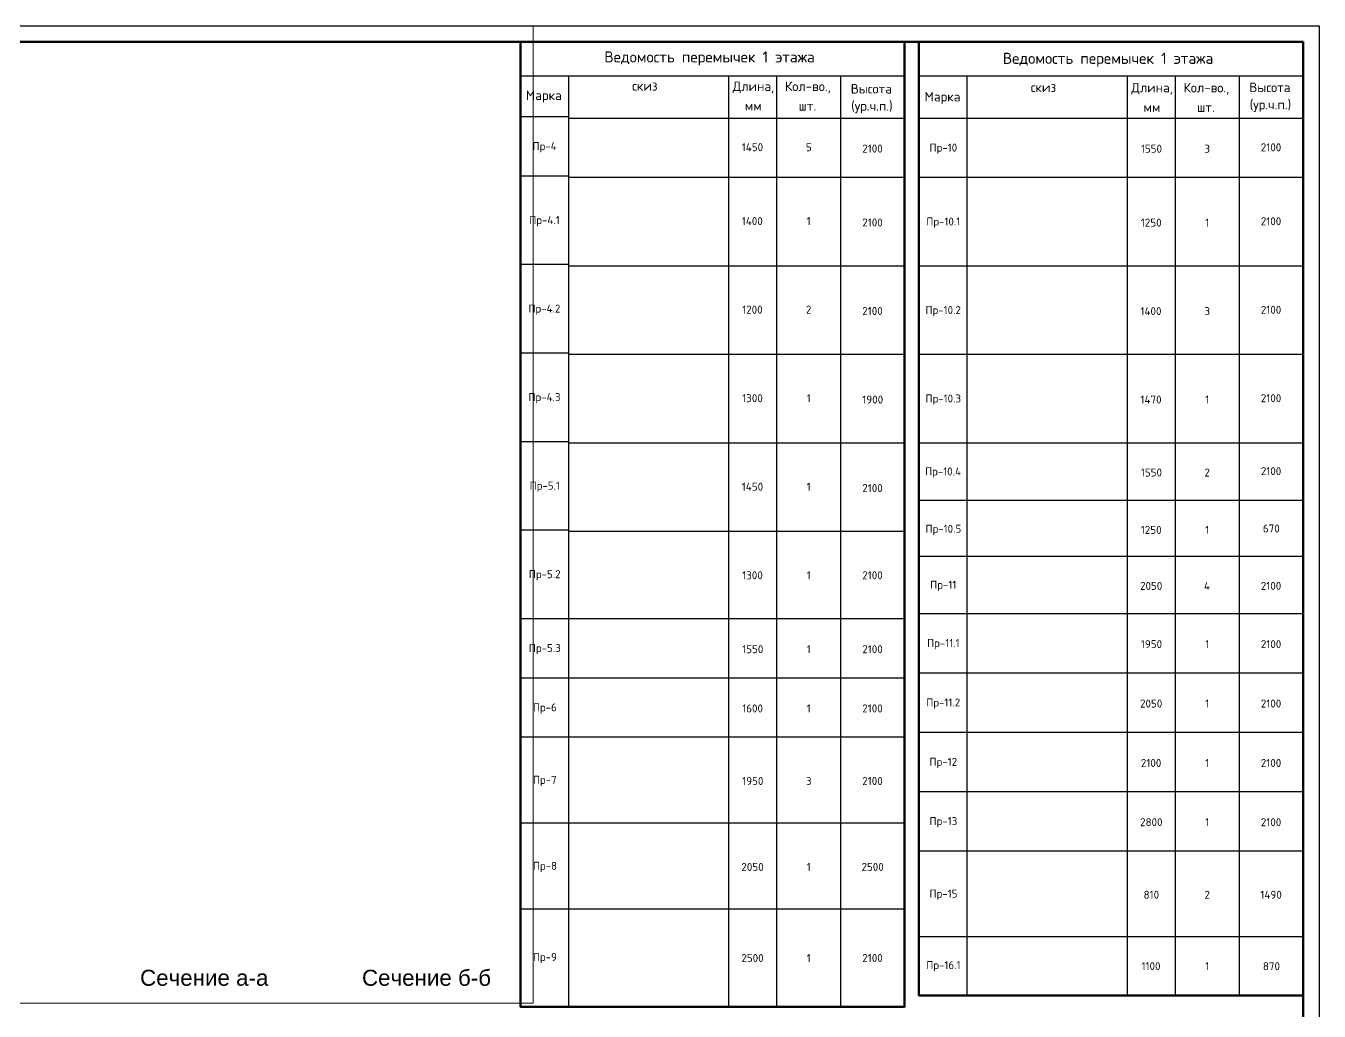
# Model space of a CAD drawing. Header units: millimetres. Extents: x -84737 to 172119, y -43083 to 59399.
# Drawn here: x 43743 to 84132, y -14452 to 16309 of the extents above; entities that cross this region are included whole.
import ezdxf

# ---------------------------------------------------------------- set-up
doc = ezdxf.new("R2010")
doc.units = ezdxf.units.MM
for name, color, linetype in [('PDF _Видовые экраны', 7, 'Continuous'), ('PDF _Линии', 7, 'Continuous'), ('PDF _Основные надписи', 7, 'Continuous'), ('PDF _Текст', 7, 'Continuous')]:
    doc.layers.add(name, color=color, linetype=linetype)
doc.styles.add('PDF GOSTCommon', font='arial.ttf')
doc.styles.add('PDF ISOCPEUR', font='isocpeur.ttf')

msp = doc.modelspace()

# ---------------------------------------------------------------- linework, layer by layer
at = {"layer": 'PDF _Видовые экраны', "lineweight": 0}
msp.add_lwpolyline([(2554.5135200195, 16308.67481580789), (2554.5135200195, -14199.90925621321), (59588.25199682543, -14199.90925621321), (59588.25199682543, 16308.67481580789)], dxfattribs=at)
at = {"layer": 'PDF _Линии', "lineweight": 50}
for points in [[(59186.09916113209, 14750.86172596417), (59186.09916113209, 15809.1586619993), (71187.1864157706, 15809.1586619993), (71187.1864157706, 14750.86172596417), (71187.1864157706, -14314.20532530501), (59186.09916113209, -14314.20532530501)], [(71635.90431664951, 14750.86172596417), (71635.90431664951, 15809.1586619993), (83632.75838354389, 15809.1586619993), (83632.75838354389, 14750.86172596417), (83632.75838354389, -13962.85074254134), (71635.90431664951, -13962.85074254134)]]:
    msp.add_lwpolyline(points, close=True, dxfattribs=at)
at = {"layer": 'PDF _Линии', "lineweight": 25}
for points in [[(59186.09916113209, 14750.86172596417), (71187.1864157706, 14750.86172596417)], [(71635.90431664951, 14750.86172596417), (83632.75838354389, 14750.86172596417)], [(60688.88081030199, 13464.4870369027), (59186.09916113209, 13464.4870369027)], [(73134.45277807528, 13421.64077430402), (71635.90431664951, 13421.64077430402)], [(60688.88081030199, 11618.81718045742), (59186.09916113209, 11618.81718045742)], [(73134.45277807528, 11571.73773011459), (71635.90431664951, 11571.73773011459)], [(60688.88081030199, 8854.545583533618), (59186.09916113209, 8854.545583533618)], [(73134.45277807528, 8807.4661331908), (71635.90431664951, 8807.4661331908)], [(60688.88081030199, 6090.273986609827), (59186.09916113209, 6090.273986609827)], [(73134.45277807528, 6047.427724011141), (71635.90431664951, 6047.427724011141)], [(60688.88081030199, 3326.002389686037), (59186.09916113209, 3326.002389686037)], [(73134.45277807528, 3283.15612708735), (71635.90431664951, 3283.15612708735)], [(73134.45277807528, 1492.517711315886), (71635.90431664951, 1492.517711315886)], [(60688.88081030199, 561.7307927622387), (59186.09916113209, 561.7307927622387)], [(73134.45277807528, -255.2744418568909), (71635.90431664951, -255.2744418568909)], [(60688.88081030199, -2202.540804161552), (59186.09916113209, -2202.540804161552)], [(73134.45277807528, -2045.912857628347), (71635.90431664951, -2045.912857628347)], [(73134.45277807528, -3900.049089561922), (71635.90431664951, -3900.049089561922)], [(60688.88081030199, -4052.44384835098), (59186.09916113209, -4052.44384835098)], [(60688.88081030199, -5902.346892540416), (59186.09916113209, -5902.346892540416)], [(73134.45277807528, -5749.952133751358), (71635.90431664951, -5749.952133751358)], [(73134.45277807528, -7604.088365684926), (71635.90431664951, -7604.088365684926)], [(60688.88081030199, -8581.954734581399), (59186.09916113209, -8581.954734581399)], [(73134.45277807528, -9453.991409874354), (71635.90431664951, -9453.991409874354)], [(60688.88081030199, -11265.79576436652), (59186.09916113209, -11265.79576436652)], [(73134.45277807528, -12129.36606417119), (71635.90431664951, -12129.36606417119)]]:
    msp.add_lwpolyline(points, dxfattribs=at)
at = {"layer": 'PDF _Линии', "lineweight": 30}
for points in [[(60688.88081030199, 14750.86172596417), (60688.88081030199, 14086.25125013408), (60688.88081030199, 13421.64077430402), (60688.88081030199, 11575.97091785874), (60688.88081030199, 8811.699320934931), (60688.88081030199, 6047.427724011141), (60688.88081030199, 3283.15612708735), (60688.88081030199, 518.884530163552), (60688.88081030199, -2245.387066760239), (60688.88081030199, -4095.290110949667), (60688.88081030199, -5945.193155139103), (60688.88081030199, -8624.800997180086), (60688.88081030199, -11308.64202696521), (60688.88081030199, -14314.20532530501)], [(65688.275536132, 14750.86172596417), (65688.275536132, 14086.25125013408), (65688.275536132, 13421.64077430402), (65688.275536132, 11575.97091785874), (65688.275536132, 8811.699320934931), (65688.275536132, 6047.427724011141), (65688.275536132, 3283.15612708735), (65688.275536132, 518.884530163552), (65688.275536132, -2245.387066760239), (65688.275536132, -4095.290110949667), (65688.275536132, -5945.193155139103), (65688.275536132, -8624.800997180086), (65688.275536132, -11308.64202696521), (65688.275536132, -14314.20532530501)], [(67186.82399755777, 14750.86172596417), (67186.82399755777, 14086.25125013408), (67186.82399755777, 13421.64077430402), (67186.82399755777, 11575.97091785874), (67186.82399755777, 8811.699320934931), (67186.82399755777, 6047.427724011141), (67186.82399755777, 3283.15612708735), (67186.82399755777, 518.884530163552), (67186.82399755777, -2245.387066760239), (67186.82399755777, -4095.290110949667), (67186.82399755777, -5945.193155139103), (67186.82399755777, -8624.800997180086), (67186.82399755777, -11308.64202696521), (67186.82399755777, -14314.20532530501)], [(69189.12180053626, 14750.86172596417), (69189.12180053626, 14086.25125013408), (69189.12180053626, 13421.64077430402), (69189.12180053626, 11575.97091785874), (69189.12180053626, 8811.699320934931), (69189.12180053626, 6047.427724011141), (69189.12180053626, 3283.15612708735), (69189.12180053626, 518.884530163552), (69189.12180053626, -2245.387066760239), (69189.12180053626, -4095.290110949667), (69189.12180053626, -5945.193155139103), (69189.12180053626, -8624.800997180086), (69189.12180053626, -11308.64202696521), (69189.12180053626, -14314.20532530501)], [(73134.45277807528, 14750.86172596417), (73134.45277807528, 14086.25125013408), (73134.45277807528, 13421.64077430402), (73134.45277807528, 11571.73773011459), (73134.45277807528, 8807.4661331908), (73134.45277807528, 6047.427724011141), (73134.45277807528, 3283.15612708735), (73134.45277807528, 1492.517711315886), (73134.45277807528, -298.1207044555777), (73134.45277807528, -2088.759120227034), (73134.45277807528, -3942.895352160609), (73134.45277807528, -5792.798396350045), (73134.45277807528, -7646.934628283612), (73134.45277807528, -9496.83767247304), (73134.45277807528, -12172.21232676988), (73134.45277807528, -13962.85074254134)], [(78133.84750390529, 14750.86172596417), (78133.84750390529, 14086.25125013408), (78133.84750390529, 13421.64077430402), (78133.84750390529, 11571.73773011459), (78133.84750390529, 8807.4661331908), (78133.84750390529, 6047.427724011141), (78133.84750390529, 3283.15612708735), (78133.84750390529, 1492.517711315886), (78133.84750390529, -298.1207044555777), (78133.84750390529, -2088.759120227034), (78133.84750390529, -3942.895352160609), (78133.84750390529, -5792.798396350045), (78133.84750390529, -7646.934628283612), (78133.84750390529, -9496.83767247304), (78133.84750390529, -12172.21232676988), (78133.84750390529, -13962.85074254134)], [(79636.62915307519, 14750.86172596417), (79636.62915307519, 14086.25125013408), (79636.62915307519, 13421.64077430402), (79636.62915307519, 11571.73773011459), (79636.62915307519, 8807.4661331908), (79636.62915307519, 6047.427724011141), (79636.62915307519, 3283.15612708735), (79636.62915307519, 1492.517711315886), (79636.62915307519, -298.1207044555777), (79636.62915307519, -2088.759120227034), (79636.62915307519, -3942.895352160609), (79636.62915307519, -5792.798396350045), (79636.62915307519, -7646.934628283612), (79636.62915307519, -9496.83767247304), (79636.62915307519, -12172.21232676988), (79636.62915307519, -13962.85074254134)], [(81634.69376830953, 14750.86172596417), (81634.69376830953, 14086.25125013408), (81634.69376830953, 13421.64077430402), (81634.69376830953, 11571.73773011459), (81634.69376830953, 8807.4661331908), (81634.69376830953, 6047.427724011141), (81634.69376830953, 3283.15612708735), (81634.69376830953, 1492.517711315886), (81634.69376830953, -298.1207044555777), (81634.69376830953, -2088.759120227034), (81634.69376830953, -3942.895352160609), (81634.69376830953, -5792.798396350045), (81634.69376830953, -7646.934628283612), (81634.69376830953, -9496.83767247304), (81634.69376830953, -12172.21232676988), (81634.69376830953, -13962.85074254134)], [(71187.1864157706, 13421.64077430402), (69189.12180053626, 13421.64077430402), (67186.82399755777, 13421.64077430402), (65688.275536132, 13421.64077430402), (60688.88081030199, 13421.64077430402)], [(83632.75838354389, 13421.64077430402), (81634.69376830953, 13421.64077430402), (79636.62915307519, 13421.64077430402), (78133.84750390529, 13421.64077430402), (73134.45277807528, 13421.64077430402)], [(71187.1864157706, 11575.97091785874), (69189.12180053626, 11575.97091785874), (67186.82399755777, 11575.97091785874), (65688.275536132, 11575.97091785874), (60688.88081030199, 11575.97091785874)], [(83632.75838354389, 11571.73773011459), (81634.69376830953, 11571.73773011459), (79636.62915307519, 11571.73773011459), (78133.84750390529, 11571.73773011459), (73134.45277807528, 11571.73773011459)], [(71187.1864157706, 8811.699320934931), (69189.12180053626, 8811.699320934931), (67186.82399755777, 8811.699320934931), (65688.275536132, 8811.699320934931), (60688.88081030199, 8811.699320934931)], [(83632.75838354389, 8807.4661331908), (81634.69376830953, 8807.4661331908), (79636.62915307519, 8807.4661331908), (78133.84750390529, 8807.4661331908), (73134.45277807528, 8807.4661331908)], [(71187.1864157706, 6047.427724011141), (69189.12180053626, 6047.427724011141), (67186.82399755777, 6047.427724011141), (65688.275536132, 6047.427724011141), (60688.88081030199, 6047.427724011141)], [(83632.75838354389, 6047.427724011141), (81634.69376830953, 6047.427724011141), (79636.62915307519, 6047.427724011141), (78133.84750390529, 6047.427724011141), (73134.45277807528, 6047.427724011141)], [(71187.1864157706, 3283.15612708735), (69189.12180053626, 3283.15612708735), (67186.82399755777, 3283.15612708735), (65688.275536132, 3283.15612708735), (60688.88081030199, 3283.15612708735)], [(83632.75838354389, 3283.15612708735), (81634.69376830953, 3283.15612708735), (79636.62915307519, 3283.15612708735), (78133.84750390529, 3283.15612708735), (73134.45277807528, 3283.15612708735)], [(83632.75838354389, 1492.517711315886), (81634.69376830953, 1492.517711315886), (79636.62915307519, 1492.517711315886), (78133.84750390529, 1492.517711315886), (73134.45277807528, 1492.517711315886)], [(71187.1864157706, 518.884530163552), (69189.12180053626, 518.884530163552), (67186.82399755777, 518.884530163552), (65688.275536132, 518.884530163552), (60688.88081030199, 518.884530163552)], [(83632.75838354389, -255.2744418568909), (81634.69376830953, -255.2744418568909), (79636.62915307519, -255.2744418568909), (78133.84750390529, -255.2744418568909), (73134.45277807528, -255.2744418568909)], [(71187.1864157706, -2202.540804161552), (69189.12180053626, -2202.540804161552), (67186.82399755777, -2202.540804161552), (65688.275536132, -2202.540804161552), (60688.88081030199, -2202.540804161552)], [(83632.75838354389, -2045.912857628347), (81634.69376830953, -2045.912857628347), (79636.62915307519, -2045.912857628347), (78133.84750390529, -2045.912857628347), (73134.45277807528, -2045.912857628347)], [(83632.75838354389, -3900.049089561922), (81634.69376830953, -3900.049089561922), (79636.62915307519, -3900.049089561922), (78133.84750390529, -3900.049089561922), (73134.45277807528, -3900.049089561922)], [(71187.1864157706, -4052.44384835098), (69189.12180053626, -4052.44384835098), (67186.82399755777, -4052.44384835098), (65688.275536132, -4052.44384835098), (60688.88081030199, -4052.44384835098)], [(71187.1864157706, -5902.346892540416), (69189.12180053626, -5902.346892540416), (67186.82399755777, -5902.346892540416), (65688.275536132, -5902.346892540416), (60688.88081030199, -5902.346892540416)], [(83632.75838354389, -5749.952133751358), (81634.69376830953, -5749.952133751358), (79636.62915307519, -5749.952133751358), (78133.84750390529, -5749.952133751358), (73134.45277807528, -5749.952133751358)], [(83632.75838354389, -7604.088365684926), (81634.69376830953, -7604.088365684926), (79636.62915307519, -7604.088365684926), (78133.84750390529, -7604.088365684926), (73134.45277807528, -7604.088365684926)], [(71187.1864157706, -8581.954734581399), (69189.12180053626, -8581.954734581399), (67186.82399755777, -8581.954734581399), (65688.275536132, -8581.954734581399), (60688.88081030199, -8581.954734581399)], [(83632.75838354389, -9453.991409874354), (81634.69376830953, -9453.991409874354), (79636.62915307519, -9453.991409874354), (78133.84750390529, -9453.991409874354), (73134.45277807528, -9453.991409874354)], [(71187.1864157706, -11265.79576436652), (69189.12180053626, -11265.79576436652), (67186.82399755777, -11265.79576436652), (65688.275536132, -11265.79576436652), (60688.88081030199, -11265.79576436652)], [(83632.75838354389, -12129.36606417119), (81634.69376830953, -12129.36606417119), (79636.62915307519, -12129.36606417119), (78133.84750390529, -12129.36606417119), (73134.45277807528, -12129.36606417119)]]:
    msp.add_lwpolyline(points, dxfattribs=at)
at = {"layer": 'PDF _Основные надписи', "lineweight": 25}
msp.add_lwpolyline([(84132.27453735248, 16308.67481580789), (84132.27453735248, -43082.94923448435), (40, -43082.94923448435), (40, 16308.67481580789)], close=True, dxfattribs=at)
at = {"layer": 'PDF _Основные надписи', "lineweight": 60}
msp.add_lwpolyline([(83632.75838354389, 15809.1586619993), (83632.75838354389, -42583.43308067576), (2038.064615234351, -42583.43308067576), (2038.064615234351, 15809.1586619993)], close=True, dxfattribs=at)

# ---------------------------------------------------------------- texts
at = {"layer": 'PDF _Текст', "attachment_point": 4}
for s, insert, char_height, style in [('Ведомость перемычек 1 этажа', (61808.9530039055, 15291.33794071128), 346.3163154584126, 'PDF ISOCPEUR'), ('Ведомость перемычек 1 этажа', (74255.03312646392, 15248.49167811259), 346.3163154584126, 'PDF ISOCPEUR'), ('скиз', (62676.79524902267, 14434.38872550133), 296.8425065427982, 'PDF ISOCPEUR'), ('Длина,', (65817.94544067302, 14387.82366031577), 296.8425065427982, 'PDF ISOCPEUR'), ('Кол-во.,', (67452.02481225503, 14387.82366031577), 296.8425065427982, 'PDF ISOCPEUR'), ('скиз', (75122.8753715811, 14391.54246290264), 296.8425065427982, 'PDF ISOCPEUR'), ('Марка', (59357.83825292896, 14099.95397452477), 296.8425065427982, 'PDF ISOCPEUR'), ('Высота', (69505.20268969641, 14344.97739771708), 296.8425065427982, 'PDF ISOCPEUR'), ('Марка', (71808.15156323154, 14057.10771192608), 296.8425065427982, 'PDF ISOCPEUR'), ('Длина,', (78268.2587509756, 14344.97739771708), 296.8425065427982, 'PDF ISOCPEUR'), ('Кол-во.,', (79898.10062841699, 14344.97739771708), 296.8425065427982, 'PDF ISOCPEUR'), ('Высота', (81951.27850585837, 14387.82366031577), 296.8425065427982, 'PDF ISOCPEUR'), ('мм', (66198.9495632316, 13812.08428873376), 296.8425065427982, 'PDF ISOCPEUR'), ('шт.', (67875.36081225502, 13812.08428873376), 296.8425065427982, 'PDF ISOCPEUR'), ('(ур.ч.п.)', (69517.90225292883, 13769.23802613507), 296.8425065427982, 'PDF ISOCPEUR'), ('мм', (78649.26287353419, 13769.23802613507), 296.8425065427982, 'PDF ISOCPEUR'), ('шт.', (80321.43662841698, 13769.23802613507), 296.8425065427982, 'PDF ISOCPEUR'), ('(ур.ч.п.)', (81963.98237548728, 13812.08428873376), 296.8425065427982, 'PDF ISOCPEUR'), ('Пр-4', (59565.27306518481, 12520.54215311365), 249.9909524434774, 'PDF ISOCPEUR'), ('1450', (66101.5819387199, 12520.54215311365), 249.9909524434774, 'PDF ISOCPEUR'), ('5', (68103.96156323158, 12520.54215311365), 249.9909524434774, 'PDF ISOCPEUR'), ('2100', (69865.03656713781, 12477.69589051497), 249.9909524434774, 'PDF ISOCPEUR'), ('Пр-10', (71964.78381616122, 12473.46054957258), 249.9909524434774, 'PDF ISOCPEUR'), ('1550', (78564.5905058584, 12473.46054957258), 249.9909524434774, 'PDF ISOCPEUR'), ('3', (80550.03737939354, 12473.46054957258), 249.9909524434774, 'PDF ISOCPEUR'), ('2100', (82311.11238329977, 12516.30681217127), 249.9909524434774, 'PDF ISOCPEUR'), ('Пр-4.1', (59463.67225292895, 10213.36439823087), 249.9909524434774, 'PDF ISOCPEUR'), ('1400', (66101.5819387199, 10213.36439823087), 249.9909524434774, 'PDF ISOCPEUR'), ('1', (68129.36068969642, 10213.36439823087), 249.9909524434774, 'PDF ISOCPEUR'), ('2100', (69865.03656713781, 10170.51813563218), 249.9909524434774, 'PDF ISOCPEUR'), ('Пр-10.1', (71863.18300390536, 10166.2827946898), 249.9909524434774, 'PDF ISOCPEUR'), ('1250', (78564.5905058584, 10166.2827946898), 249.9909524434774, 'PDF ISOCPEUR'), ('1', (80575.4365058584, 10166.2827946898), 249.9909524434774, 'PDF ISOCPEUR'), ('2100', (82311.11238329977, 10209.12905728848), 249.9909524434774, 'PDF ISOCPEUR'), ('Пр-4.2', (59438.2731264641, 7448.976528602005), 249.9909524434774, 'PDF ISOCPEUR'), ('1200', (66114.28150195231, 7448.976528602005), 249.9909524434774, 'PDF ISOCPEUR'), ('2', (68103.96156323158, 7448.976528602005), 249.9909524434774, 'PDF ISOCPEUR'), ('2100', (69865.03656713781, 7406.130266003318), 249.9909524434774, 'PDF ISOCPEUR'), ('Пр-10.2', (71837.78387744052, 7401.894925060929), 249.9909524434774, 'PDF ISOCPEUR'), ('1400', (78551.89524902248, 7401.894925060929), 249.9909524434774, 'PDF ISOCPEUR'), ('3', (80550.03737939354, 7401.894925060929), 249.9909524434774, 'PDF ISOCPEUR'), ('2100', (82311.11238329977, 7444.741187659616), 249.9909524434774, 'PDF ISOCPEUR'), ('Пр-4.3', (59438.2731264641, 4684.590812171373), 249.9909524434774, 'PDF ISOCPEUR'), ('1300', (66114.28150195231, 4684.590812171373), 249.9909524434774, 'PDF ISOCPEUR'), ('1', (68129.36068969642, 4684.590812171373), 249.9909524434774, 'PDF ISOCPEUR'), ('1900', (69865.03656713781, 4641.744549572686), 249.9909524434774, 'PDF ISOCPEUR'), ('Пр-10.3', (71837.78387744052, 4641.744549572686), 249.9909524434774, 'PDF ISOCPEUR'), ('1470', (78551.89524902248, 4641.744549572686), 249.9909524434774, 'PDF ISOCPEUR'), ('1', (80575.4365058584, 4641.744549572686), 249.9909524434774, 'PDF ISOCPEUR'), ('2100', (82311.11238329977, 4684.590812171373), 249.9909524434774, 'PDF ISOCPEUR'), ('Пр-10.4', (71825.0843142081, 2364.201262097122), 249.9909524434774, 'PDF ISOCPEUR'), ('1550', (78564.5905058584, 2364.201262097122), 249.9909524434774, 'PDF ISOCPEUR'), ('2', (80550.03737939354, 2364.201262097122), 249.9909524434774, 'PDF ISOCPEUR'), ('2100', (82311.11238329977, 2407.047524695809), 249.9909524434774, 'PDF ISOCPEUR'), ('Пр-5.1', (59476.37181616137, 1920.209402137225), 249.9909524434774, 'PDF ISOCPEUR'), ('1450', (66101.5819387199, 1920.209402137225), 249.9909524434774, 'PDF ISOCPEUR'), ('1', (68129.36068969642, 1920.209402137225), 249.9909524434774, 'PDF ISOCPEUR'), ('2100', (69865.03656713781, 1877.363139538538), 249.9909524434774, 'PDF ISOCPEUR'), ('Пр-10.5', (71837.78387744052, 573.4896375854223), 249.9909524434774, 'PDF ISOCPEUR'), ('1250', (78564.5905058584, 573.4896375854223), 249.9909524434774, 'PDF ISOCPEUR'), ('1', (80575.4365058584, 573.4896375854223), 249.9909524434774, 'PDF ISOCPEUR'), ('670', (82374.61450585836, 616.335900184109), 249.9909524434774, 'PDF ISOCPEUR'), ('Пр-5.2', (59450.97268969653, -844.1763142934069), 249.9909524434774, 'PDF ISOCPEUR'), ('1300', (66114.28150195231, -844.1763142934069), 249.9909524434774, 'PDF ISOCPEUR'), ('1', (68129.36068969642, -844.1763142934069), 249.9909524434774, 'PDF ISOCPEUR'), ('2100', (69865.03656713781, -844.1763142934069), 249.9909524434774, 'PDF ISOCPEUR'), ('Пр-11', (71985.94975488193, -1174.375724327583), 249.9909524434774, 'PDF ISOCPEUR'), ('2050', (78539.19137939357, -1174.375724327583), 249.9909524434774, 'PDF ISOCPEUR'), ('4', (80537.3421225576, -1174.375724327583), 249.9909524434774, 'PDF ISOCPEUR'), ('2100', (82311.11238329977, -1174.375724327583), 249.9909524434774, 'PDF ISOCPEUR'), ('Пр-5.3', (59450.97268969653, -3151.35622237443), 249.9909524434774, 'PDF ISOCPEUR'), ('1550', (66114.28150195231, -3151.35622237443), 249.9909524434774, 'PDF ISOCPEUR'), ('1', (68129.36068969642, -3151.35622237443), 249.9909524434774, 'PDF ISOCPEUR'), ('2100', (69865.03656713781, -3151.35622237443), 249.9909524434774, 'PDF ISOCPEUR'), ('Пр-11.1', (71888.5864367667, -2994.721816246507), 249.9909524434774, 'PDF ISOCPEUR'), ('1950', (78564.5905058584, -2994.721816246507), 249.9909524434774, 'PDF ISOCPEUR'), ('1', (80575.4365058584, -2994.721816246507), 249.9909524434774, 'PDF ISOCPEUR'), ('2100', (82311.11238329977, -2994.721816246507), 249.9909524434774, 'PDF ISOCPEUR'), ('Пр-6', (59577.97262841723, -5001.332475304102), 249.9909524434774, 'PDF ISOCPEUR'), ('Пр-11.2', (71863.18300390536, -4848.935563316794), 249.9909524434774, 'PDF ISOCPEUR'), ('2050', (78539.19137939357, -4848.935563316794), 249.9909524434774, 'PDF ISOCPEUR'), ('1', (80575.4365058584, -4848.935563316794), 249.9909524434774, 'PDF ISOCPEUR'), ('2100', (82311.11238329977, -4848.935563316794), 249.9909524434774, 'PDF ISOCPEUR'), ('1600', (66114.28150195231, -5001.332475304102), 249.9909524434774, 'PDF ISOCPEUR'), ('1', (68129.36068969642, -5001.332475304102), 249.9909524434774, 'PDF ISOCPEUR'), ('2100', (69865.03656713781, -5001.332475304102), 249.9909524434774, 'PDF ISOCPEUR'), ('Пр-12', (71964.78381616122, -6703.142850792356), 249.9909524434774, 'PDF ISOCPEUR'), ('2100', (78564.5905058584, -6703.142850792356), 249.9909524434774, 'PDF ISOCPEUR'), ('1', (80575.4365058584, -6703.142850792356), 249.9909524434774, 'PDF ISOCPEUR'), ('2100', (82311.11238329977, -6703.142850792356), 249.9909524434774, 'PDF ISOCPEUR'), ('Пр-7', (59577.97262841723, -7266.181582542842), 249.9909524434774, 'PDF ISOCPEUR'), ('1950', (66114.28150195231, -7266.181582542842), 249.9909524434774, 'PDF ISOCPEUR'), ('3', (68103.96156323158, -7266.181582542842), 249.9909524434774, 'PDF ISOCPEUR'), ('2100', (69865.03656713781, -7266.181582542842), 249.9909524434774, 'PDF ISOCPEUR'), ('Пр-13', (71964.78381616122, -8553.122333519379), 249.9909524434774, 'PDF ISOCPEUR'), ('2800', (78539.19137939357, -8553.122333519379), 249.9909524434774, 'PDF ISOCPEUR'), ('1', (80575.4365058584, -8553.122333519379), 249.9909524434774, 'PDF ISOCPEUR'), ('2100', (82311.11238329977, -8553.122333519379), 249.9909524434774, 'PDF ISOCPEUR'), ('Пр-8', (59577.97262841723, -9950.132425438314), 249.9909524434774, 'PDF ISOCPEUR'), ('2050', (66088.88237548748, -9950.132425438314), 249.9909524434774, 'PDF ISOCPEUR'), ('1', (68129.36068969642, -9950.132425438314), 249.9909524434774, 'PDF ISOCPEUR'), ('2500', (69839.63744067297, -9950.132425438314), 249.9909524434774, 'PDF ISOCPEUR'), ('Пр-15', (71964.78381616122, -10817.970364159), 249.9909524434774, 'PDF ISOCPEUR'), ('810', (78649.26287353419, -10817.970364159), 249.9909524434774, 'PDF ISOCPEUR'), ('2', (80550.03737939354, -10817.970364159), 249.9909524434774, 'PDF ISOCPEUR'), ('1490', (82298.41712646383, -10817.970364159), 249.9909524434774, 'PDF ISOCPEUR'), ('Пр-9', (59577.97262841723, -12794.94870900761), 249.9909524434774, 'PDF ISOCPEUR'), ('2500', (66088.88237548748, -12794.94870900761), 249.9909524434774, 'PDF ISOCPEUR'), ('1', (68129.36068969642, -12794.94870900761), 249.9909524434774, 'PDF ISOCPEUR'), ('2100', (69865.03656713781, -12794.94870900761), 249.9909524434774, 'PDF ISOCPEUR'), ('Пр-16.1', (71863.18300390536, -13048.95073964726), 249.9909524434774, 'PDF ISOCPEUR'), ('1100', (78585.76075097559, -13048.95073964726), 249.9909524434774, 'PDF ISOCPEUR'), ('1', (80575.4365058584, -13048.95073964726), 249.9909524434774, 'PDF ISOCPEUR'), ('870', (82374.61450585836, -13048.95073964726), 249.9909524434774, 'PDF ISOCPEUR'), ('Сечение а-а', (47309.69500390567, -13413.92191887192), 499.3811913427672, 'PDF GOSTCommon'), ('Сечение б-б', (54239.70756323176, -13413.92191887192), 499.3811913427672, 'PDF GOSTCommon')]:
    msp.add_mtext(s, dxfattribs=dict(at, insert=insert, char_height=char_height, style=style))

doc.saveas('drawing.dxf')
